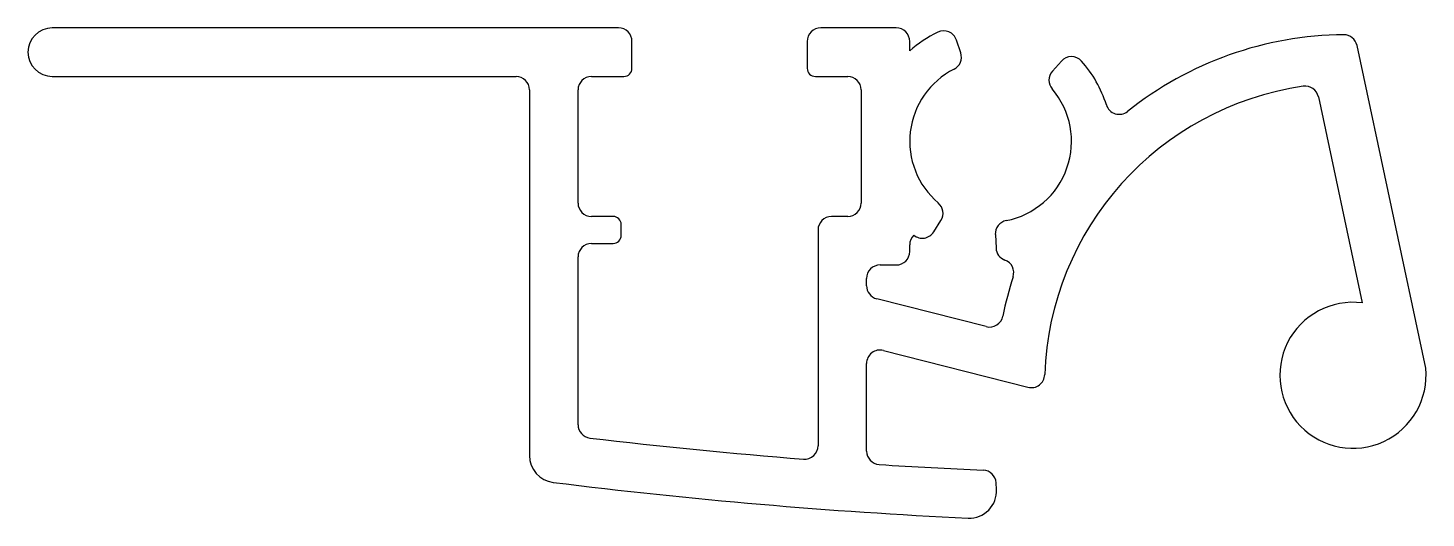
# Model space of a CAD drawing. Extents: x 663.8 to 715.7, y 404.7 to 422.9.
import ezdxf

# ---------------------------------------------------------------- set-up
doc = ezdxf.new("R2010")
doc.units = 0
doc.layers.get('0').update_dxf_attribs({"linetype": 'CONTINUOUS'})

msp = doc.modelspace()

# ---------------------------------------------------------------- linework, layer by layer
for p, q in [((685.728, 422.892), (664.728, 422.892)), ((696.028, 422.892), (693.228, 422.892)), ((686.228, 421.392), (686.228, 422.392)), ((692.728, 422.392), (692.728, 421.392)), ((696.528, 422.036), (696.528, 422.392)), ((698.421, 421.965), (698.26, 422.443)), ((715.662, 410.264), (713.116, 422.244)), ((702.151, 421.661), (701.817, 421.282)), ((664.728, 421.092), (681.928, 421.092)), ((684.728, 421.092), (685.928, 421.092)), ((693.028, 421.092), (694.228, 421.092)), ((682.428, 420.592), (682.428, 407.012)), ((684.228, 416.392), (684.228, 420.592)), ((694.728, 420.592), (694.728, 416.392)), ((711.682, 420.333), (713.307, 412.686)), ((685.528, 415.892), (684.728, 415.892)), ((694.228, 415.892), (693.628, 415.892)), ((685.828, 415.192), (685.828, 415.592)), ((693.128, 415.392), (693.128, 407.382)), ((697.419, 415.32), (697.687, 415.748)), ((684.728, 414.892), (685.528, 414.892)), ((696.528, 414.592), (696.528, 414.841)), ((699.703, 415.222), (699.729, 414.719)), ((684.228, 408.162), (684.228, 414.392)), ((695.428, 414.092), (696.028, 414.092)), ((694.928, 413.322), (694.928, 413.592)), ((699.367, 411.804), (695.305, 412.838)), ((695.551, 410.918), (700.911, 409.553)), ((694.928, 407.182), (694.928, 410.433)), ((699.745, 405.757), (699.73, 406.004))]:
    msp.add_line(p, q)
for centre, radius, start, end in [((664.728, 421.992), 0.9, 90, 270), ((685.728, 422.392), 0.5, 0, 90), ((693.228, 422.392), 0.5, 90, 180), ((696.028, 422.392), 0.5, 360, 90), ((699.528, 418.682), 4.5, 115.816, 131.8103), ((697.786, 422.283), 0.5, 18.6352, 115.816), ((712.728, 409.64), 13, 90.463, 128.6459), ((712.627, 422.14), 0.5, 12, 90.463), ((697.947, 421.805), 0.5, 296.8484, 18.6352), ((702.526, 421.33), 0.5, 41.4545, 138.6352), ((699.528, 418.682), 4.5, 17.4775, 41.4545), ((681.928, 420.592), 0.5, 0, 90), ((684.728, 420.592), 0.5, 90, 180), ((685.928, 421.392), 0.3, 270, 0), ((693.028, 421.392), 0.3, 180, 270), ((694.228, 420.592), 0.5, 0, 90), ((699.528, 418.682), 3, 116.8484, 229.6829), ((702.193, 420.952), 0.5, 138.6352, 220.422), ((699.528, 418.682), 3, 281.1093, 40.422), ((712.728, 409.64), 11.2, 98.249, 178.053), ((711.193, 420.229), 0.5, 12, 98.249), ((704.297, 420.184), 0.5, 197.4775, 308.6459), ((684.728, 416.392), 0.5, 180, 270), ((694.228, 416.392), 0.5, 270, 360), ((697.263, 416.013), 0.5, 327.8961, 49.6829), ((685.528, 415.592), 0.3, 0, 90), ((693.628, 415.392), 0.5, 90, 180), ((696.995, 415.586), 0.5, 230.7153, 327.8961), ((700.202, 415.248), 0.5, 101.1093, 182.8961), ((684.728, 414.392), 0.5, 90, 180), ((685.528, 415.192), 0.3, 270, 0), ((697.028, 414.841), 0.5, 134.3118, 180), ((696.028, 414.592), 0.5, 270, 0), ((700.228, 414.744), 0.5, 182.8961, 250.0227), ((699.886, 413.804), 0.5, 342.0345, 70.0227), ((695.428, 413.592), 0.5, 90, 180), ((695.428, 413.322), 0.5, 180, 255.7152), ((712.728, 409.64), 13, 162.0345, 168.6874), ((712.965, 409.996), 2.711, 82.7341, 5.6562), ((699.49, 412.288), 0.5, 255.7152, 348.6874), ((695.428, 410.433), 0.5, 75.7152, 180), ((701.035, 410.037), 0.5, 255.7152, 358.053), ((684.728, 408.162), 0.5, 180, 263.2052), ((708.119, 604.474), 198.2, 263.20516, 265.50599), ((683.428, 407.012), 1, 180, 262.8727), ((692.628, 407.382), 0.5, 265.506, 0), ((695.428, 407.182), 0.5, 180, 266.3195), ((708.119, 604.474), 198.2, 266.31953, 267.43629), ((708.119, 604.474), 200, 262.8727, 267.30078), ((699.231, 405.973), 0.5, 3.5844, 87.4363), ((698.747, 405.695), 1, 267.3008, 3.5844)]:
    msp.add_arc(centre, radius, start, end)

doc.saveas('drawing.dxf')
